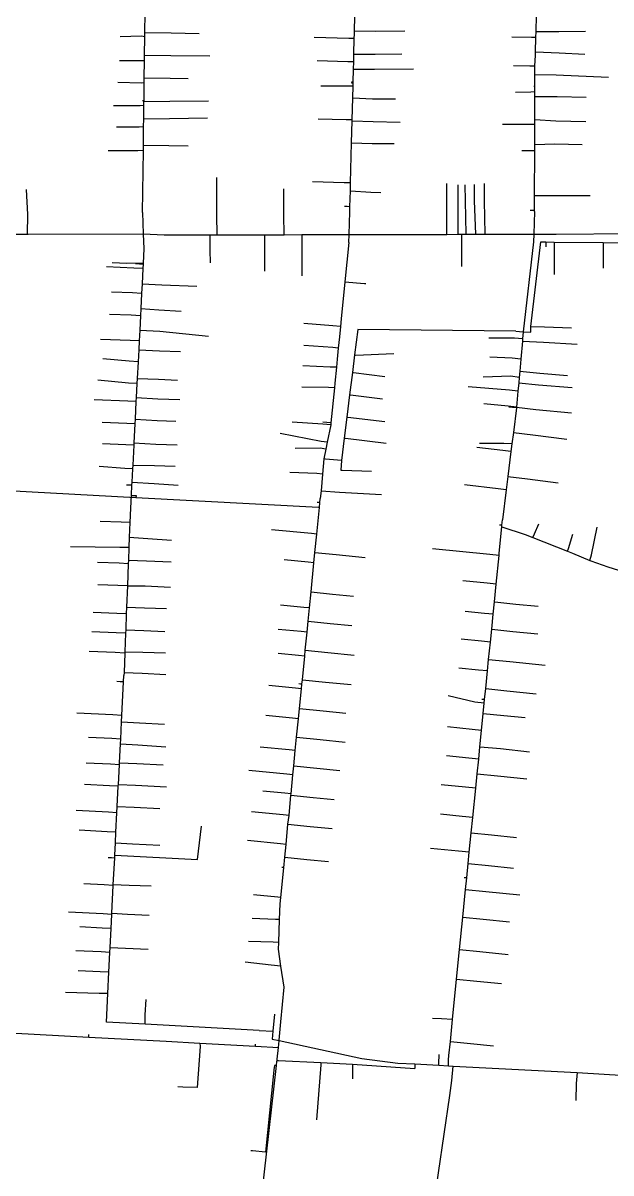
# Model space of a CAD drawing. Header units: inches. Extents: x 1024943 to 1043005, y 1856303 to 1868730.
# Drawn here: x 1035891 to 1037204, y 1862483 to 1865048 of the extents above; entities that cross this region are included whole.
import ezdxf

# ---------------------------------------------------------------- set-up
doc = ezdxf.new("R2010")
doc.units = ezdxf.units.IN
doc.header["$MEASUREMENT"] = 0
doc.layers.add('Water_Network', color=130, linetype='Continuous')

msp = doc.modelspace()

# ---------------------------------------------------------------- linework, layer by layer
at = {"layer": 'Water_Network', "elevation": 0}
for points in [[(1037033.8, 1864907.1), (1037033.8, 1864933.9), (1037033.9, 1864946.3), (1037034.1, 1864951.9), (1037035.2, 1864977), (1037035.4, 1864983.9), (1037036.3, 1865016), (1037036.7, 1865029.5), (1037037.8, 1865065.1), (1037038.2, 1865079.7), (1037039.3, 1865116.2), (1037039.6, 1865128.1), (1037040.9, 1865171.4), (1037041.1, 1865178.5), (1037042, 1865209.5), (1037042.2, 1865215.3)], [(1036161.4, 1864874.6), (1036162, 1864915.3), (1036162.1, 1864926.4), (1036162.6, 1864964.3), (1036162.8, 1864976.5), (1036163.4, 1865017.8), (1036163.5, 1865027.1), (1036164.1, 1865070.8), (1036164.2, 1865074.3), (1036164.2, 1865077), (1036164.8, 1865121.8), (1036164.9, 1865126.7), (1036165.4, 1865165.1)], [(1036628.4, 1864916.7), (1036629.2, 1864945.7), (1036629.6, 1864961.9), (1036630, 1864978.7), (1036630.9, 1865013.6), (1036631.2, 1865023.6), (1036631.4, 1865030.7), (1036632.3, 1865062.8), (1036633.1, 1865088.3), (1036633.7, 1865108.9), (1036634.1, 1865160.7), (1036634.1, 1865163.8), (1036634.2, 1865178)], [(1036155.6, 1865018.8), (1036108.1, 1865017.9)], [(1036163.4, 1865017.8), (1036155.6, 1865018.8)], [(1036163.5, 1865027.1), (1036221.9, 1865026.2)], [(1036221.9, 1865026.2), (1036284.3, 1865025.4)], [(1036618.3, 1865013.9), (1036541.2, 1865015.9)], [(1036630.9, 1865013.6), (1036618.3, 1865013.9)], [(1036631.4, 1865030.7), (1036677.7, 1865030.4)], [(1036677.7, 1865030.4), (1036743.9, 1865031)], [(1037026.7, 1865016), (1036982.6, 1865016.8)], [(1037036.3, 1865016), (1037026.7, 1865016)], [(1037036.7, 1865029.5), (1037087.5, 1865029.8)], [(1037087.5, 1865029.8), (1037146.7, 1865030)], [(1036156.9, 1864963.9), (1036106.7, 1864964.4)], [(1036162.6, 1864964.3), (1036156.9, 1864963.9)], [(1036162.8, 1864976.5), (1036221.1, 1864976)], [(1036221.1, 1864976), (1036308.6, 1864975.2)], [(1036616.6, 1864962.2), (1036548.2, 1864964)], [(1036629.6, 1864961.9), (1036616.6, 1864962.2)], [(1036630, 1864978.7), (1036677.1, 1864979.1)], [(1036677.1, 1864979.1), (1036737.3, 1864979.7)], [(1037035.4, 1864983.9), (1037088, 1864981.7)], [(1037088, 1864981.7), (1037145.3, 1864979.3)], [(1036629.2, 1864945.7), (1036675.6, 1864945.6)], [(1036675.6, 1864945.6), (1036763.3, 1864946.1)], [(1037022.7, 1864952.3), (1036986.1, 1864952.8)], [(1037034.1, 1864951.9), (1037022.7, 1864952.3)], [(1037033.8, 1864933.9), (1037081.4, 1864932.7)], [(1036156, 1864914.6), (1036102.9, 1864915.5)], [(1036162, 1864915.3), (1036156, 1864914.6)], [(1036162.1, 1864926.4), (1036219.7, 1864925.6)], [(1036219.7, 1864925.6), (1036260.1, 1864925)], [(1036621.2, 1864638.7), (1036622.1, 1864673.9), (1036622.6, 1864691.9), (1036624.9, 1864781.2), (1036626.2, 1864830.1), (1036626.2, 1864832.2), (1036627.5, 1864881.2), (1036628.2, 1864907.6), (1036628.4, 1864916.7)], [(1036626.2, 1864916.6), (1036624.7, 1864916.6), (1036625, 1864913.9)], [(1036628.4, 1864916.7), (1036626.2, 1864916.6)], [(1037081.4, 1864932.7), (1037198.2, 1864927.8)], [(1036614.1, 1864907.6), (1036555.9, 1864907.5)], [(1036628.2, 1864907.6), (1036614.1, 1864907.6)], [(1037024.7, 1864894), (1036991, 1864893.7)], [(1037033.8, 1864895.3), (1037024.7, 1864894)], [(1037033.8, 1864907.1), (1037032.8, 1864907.1), (1037031.8, 1864907.1)], [(1037033.5, 1864630.3), (1037033.5, 1864663.6), (1037033.6, 1864763.2), (1037033.7, 1864777.6), (1037033.7, 1864822), (1037033.7, 1864833.1), (1037033.8, 1864884.7), (1037033.8, 1864895.3), (1037033.8, 1864907.1)], [(1037033.8, 1864884.7), (1037083.6, 1864884.7)], [(1037083.6, 1864884.7), (1037148.1, 1864883.3)], [(1036152.7, 1864863.9), (1036093.2, 1864863.4)], [(1036161.3, 1864864.1), (1036152.7, 1864863.9)], [(1036158, 1864626), (1036159.9, 1864764.1), (1036160, 1864773.7), (1036160, 1864775.9), (1036160.6, 1864816.7), (1036160.9, 1864834.9), (1036161.3, 1864864.1), (1036161.3, 1864873.1), (1036161.4, 1864874.6)], [(1036159.9, 1864874.6), (1036158.3, 1864874.6)], [(1036161.4, 1864874.6), (1036159.9, 1864874.6)], [(1036161.3, 1864873.1), (1036219.1, 1864874.4)], [(1036219.1, 1864874.4), (1036305.1, 1864874.9)], [(1036627.5, 1864881.2), (1036671.2, 1864879.5)], [(1036671.2, 1864879.5), (1036723, 1864879.5)], [(1036160.9, 1864834.9), (1036218, 1864835.7)], [(1036218, 1864835.7), (1036303.4, 1864836.8)], [(1036612.5, 1864832.6), (1036549.9, 1864834.2)], [(1036626.2, 1864832.2), (1036612.5, 1864832.6)], [(1037033.7, 1864833.1), (1037080.8, 1864830.4)], [(1036150.4, 1864816), (1036099.7, 1864816.4)], [(1036160.6, 1864816.7), (1036150.4, 1864816)], [(1036626.2, 1864830.1), (1036672.9, 1864828.9)], [(1036672.9, 1864828.9), (1036733.3, 1864827.3)], [(1037023.9, 1864822), (1036961.7, 1864822.1)], [(1037033.7, 1864822), (1037023.9, 1864822)], [(1037080.8, 1864830.4), (1037147.4, 1864829.1)], [(1036624.9, 1864781.2), (1036670.6, 1864780)], [(1036670.6, 1864780), (1036719.5, 1864779.4)], [(1036147.7, 1864763.2), (1036081.6, 1864763.6)], [(1036159.9, 1864764.1), (1036147.7, 1864763.2)], [(1036160, 1864775.9), (1036216.6, 1864775.1)], [(1036216.6, 1864775.1), (1036260.1, 1864774.5)], [(1037022.3, 1864763.3), (1037004.9, 1864763.3)], [(1037033.6, 1864763.2), (1037022.3, 1864763.3)], [(1037033.7, 1864777.6), (1037078.2, 1864778.6)], [(1037078.2, 1864778.6), (1037139.8, 1864777.6)], [(1036324.3, 1864619.5), (1036324.1, 1864703.6)], [(1036473.9, 1864620.5), (1036473.8, 1864678.5)], [(1036608.1, 1864692.3), (1036537.8, 1864694.1)], [(1036622.6, 1864691.9), (1036608.1, 1864692.3)], [(1036837.2, 1864626.1), (1036837.1, 1864690.6)], [(1036862.8, 1864651.9), (1036862.8, 1864687.6)], [(1036878.9, 1864651.9), (1036878.5, 1864687.6)], [(1036899.3, 1864651.9), (1036899.5, 1864688)], [(1036921.2, 1864651.8), (1036921.2, 1864690.1)], [(1035901.9, 1864621), (1035899.2, 1864676.9)], [(1036622.1, 1864673.9), (1036667.6, 1864670.9)], [(1036667.6, 1864670.9), (1036690.2, 1864670.3)], [(1036862.8, 1864577.1), (1036862.8, 1864651.9)], [(1036880.3, 1864577.1), (1036878.9, 1864651.9)], [(1036902.2, 1864577.1), (1036899.3, 1864651.9)], [(1036922.8, 1864577.2), (1036921.2, 1864651.8)], [(1037033.5, 1864663.6), (1037078.2, 1864663.9)], [(1037078.2, 1864663.9), (1037157.5, 1864663.9)], [(1036158, 1864626), (1036159.8, 1864578.2)], [(1036615, 1864638.8), (1036608.8, 1864639)], [(1036621.2, 1864638.7), (1036615, 1864638.8)], [(1036619.4, 1864576.6), (1036620.9, 1864627.2)], [(1036620.9, 1864627.2), (1036621.2, 1864638.7)], [(1036837.3, 1864577), (1036837.2, 1864626.1)], [(1037028.4, 1864630.3), (1037023.3, 1864630.3)], [(1037033.5, 1864630.3), (1037028.4, 1864630.3)], [(1037033.5, 1864628), (1037031.7, 1864577.4)], [(1037033.5, 1864628), (1037033.5, 1864630.3)], [(1037081.5, 1864577.5), (1037248.9, 1864578.7), (1037248.6, 1864635.9), (1037248.6, 1864636.3)], [(1035901.6, 1864577.1), (1035901.9, 1864621)], [(1036324.4, 1864576.1), (1036324.3, 1864619.5)], [(1036474, 1864576.3), (1036473.9, 1864620.5)], [(1035773, 1864563.5), (1035773.7, 1864577.1), (1035883.3, 1864577.1), (1035901.6, 1864577.1), (1035903, 1864577.1), (1036159.8, 1864578.2)], [(1036159.8, 1864578.2), (1036160.8, 1864544.4)], [(1036159.8, 1864578.2), (1036206.4, 1864575.9)], [(1036206.4, 1864575.9), (1036308.7, 1864576), (1036324.4, 1864576.1), (1036430.4, 1864576.3), (1036474, 1864576.3), (1036513.4, 1864576.4), (1036619.4, 1864576.6)], [(1036308.7, 1864576), (1036308, 1864541.4)], [(1036430.4, 1864576.3), (1036430.4, 1864538.9)], [(1036513.4, 1864576.4), (1036513.5, 1864538.8)], [(1036618.8, 1864559.1), (1036619.4, 1864576.6)], [(1036619.4, 1864576.6), (1036837.3, 1864577), (1036862.8, 1864577.1), (1036869.8, 1864577.1), (1036880.3, 1864577.1), (1036902.2, 1864577.1), (1036922.8, 1864577.2), (1037031.7, 1864577.4)], [(1036869.8, 1864577.1), (1036869.9, 1864548.4)], [(1037031.7, 1864577.4), (1037031.1, 1864560.4)], [(1037031.7, 1864577.4), (1037081.5, 1864577.5)], [(1036618.8, 1864559.1), (1036610, 1864471.1), (1036601.8, 1864388.6), (1036600, 1864371.2), (1036597.7, 1864348.2), (1036595.2, 1864323), (1036592.7, 1864298.4), (1036591, 1864280.8), (1036587.4, 1864245.1), (1036586.4, 1864234.5), (1036578.5, 1864156.3)], [(1037031.1, 1864560.4), (1037007.9, 1864359.6)], [(1037007.9, 1864359.6), (1037024.7, 1864358.5), (1037025.1, 1864371.4), (1037047.2, 1864560), (1037058.8, 1864560.1)], [(1037007.9, 1864359.6), (1037024.7, 1864358.5), (1037025.1, 1864371.4), (1037047.2, 1864560), (1037058.8, 1864560.1)], [(1037058.8, 1864560.1), (1037058.7, 1864554.7)], [(1037058.7, 1864554.7), (1037058.7, 1864549.4)], [(1037058.8, 1864560.1), (1037077.1, 1864559.9), (1037186.7, 1864559), (1037411.7, 1864556.7), (1037430.6, 1864556.5)], [(1037058.8, 1864560.1), (1037077.1, 1864559.9), (1037186.7, 1864559), (1037411.7, 1864556.7), (1037430.6, 1864556.5)], [(1037076.9, 1864557.2), (1037076.7, 1864487.3)], [(1037077.1, 1864559.9), (1037076.9, 1864557.2)], [(1037186.7, 1864558.4), (1037186.2, 1864501.8)], [(1037186.7, 1864559), (1037186.7, 1864558.4)], [(1036160.8, 1864544.4), (1036159.7, 1864513), (1036159.6, 1864510.3)], [(1036308, 1864541.4), (1036308.8, 1864513.8)], [(1036430.4, 1864538.9), (1036430.5, 1864495.1)], [(1036513.5, 1864538.8), (1036513.6, 1864484.7)], [(1036869.9, 1864548.4), (1036870, 1864505.5)], [(1036138.9, 1864501.9), (1036077.4, 1864504.2)], [(1036123, 1864512.3), (1036090.6, 1864513.7)], [(1036159.7, 1864513), (1036123, 1864512.3)], [(1036159.6, 1864510.3), (1036159.1, 1864501), (1036157.3, 1864466.4), (1036156.1, 1864444.9), (1036154.4, 1864411.3), (1036153.5, 1864395.4), (1036151.9, 1864363.1), (1036150.6, 1864339.3), (1036149.6, 1864319.6), (1036148.2, 1864293), (1036146.2, 1864255.3), (1036145.6, 1864244.1), (1036144, 1864212.8), (1036143.5, 1864204.1), (1036141.5, 1864164.7), (1036140.9, 1864154.4), (1036138.7, 1864112.1), (1036138.4, 1864106.9), (1036136.1, 1864062.4), (1036135.7, 1864054.1), (1036134.1, 1864024.3), (1036133.7, 1864017.2)], [(1036159.1, 1864501), (1036138.9, 1864501.9)], [(1036151, 1864510.6), (1036142.5, 1864510.9)], [(1036159.6, 1864510.3), (1036151, 1864510.6)], [(1036135.8, 1864446.5), (1036088.6, 1864448.2)], [(1036156.1, 1864444.9), (1036135.8, 1864446.5)], [(1036157.3, 1864466.4), (1036200.9, 1864464.1)], [(1036200.9, 1864464.1), (1036279.1, 1864461.4)], [(1036610, 1864471.1), (1036653.3, 1864467.6)], [(1036653.3, 1864467.6), (1036656.7, 1864467.4)], [(1036133, 1864396.5), (1036084.5, 1864398.3)], [(1036153.5, 1864395.4), (1036133, 1864396.5)], [(1036154.4, 1864411.3), (1036194.3, 1864408.8)], [(1036194.3, 1864408.8), (1036244.4, 1864406)], [(1036582.8, 1864373.3), (1036518.3, 1864378.1)], [(1036600, 1864371.2), (1036582.8, 1864373.3)], [(1037025.1, 1864371.4), (1037055.8, 1864370.4)], [(1037055.8, 1864370.4), (1037115.9, 1864368.5)], [(1036151.9, 1864363.1), (1036196.7, 1864360.7)], [(1036196.7, 1864360.7), (1036305.3, 1864350)], [(1036991.5, 1864360.7), (1036638.4, 1864364.6), (1036631.4, 1864308.1), (1036626.6, 1864268.9), (1036620.4, 1864219.1), (1036614.2, 1864169.4), (1036608.4, 1864122.5), (1036602.2, 1864072.6), (1036566.3, 1864075.7)], [(1036991.5, 1864360.7), (1036638.4, 1864364.6), (1036631.4, 1864308.1), (1036626.6, 1864268.9), (1036620.4, 1864219.1), (1036614.2, 1864169.4), (1036608.4, 1864122.5), (1036602.2, 1864072.6), (1036566.3, 1864075.7)], [(1036988.3, 1864345.8), (1036931.2, 1864345.5)], [(1037006.5, 1864343.6), (1036988.3, 1864345.8)], [(1036991.5, 1864360.7), (1037007.9, 1864359.6)], [(1036991.5, 1864360.7), (1037007.9, 1864359.6)], [(1037007.9, 1864359.6), (1037006.5, 1864343.6), (1037006, 1864338.7), (1037002.4, 1864298.3), (1037000.1, 1864271.5), (1036998.9, 1864257.9), (1036997.8, 1864246.1), (1036996.1, 1864227.3), (1036993, 1864191.7), (1036992.8, 1864190)], [(1036130.5, 1864340.4), (1036064.4, 1864342.8)], [(1036150.6, 1864339.3), (1036130.5, 1864340.4)], [(1036149.6, 1864319.6), (1036195.6, 1864317.4)], [(1036582.8, 1864324.3), (1036518.3, 1864328.8)], [(1036595.2, 1864323), (1036582.8, 1864324.3)], [(1037006, 1864338.7), (1037053.3, 1864336.3)], [(1037053.3, 1864336.3), (1037128.3, 1864332.2)], [(1036127.9, 1864294.4), (1036069.8, 1864299.1)], [(1036148.2, 1864293), (1036127.9, 1864294.4)], [(1036195.6, 1864317.4), (1036242.8, 1864315.6)], [(1036631.4, 1864308.1), (1036634.5, 1864307.7)], [(1036634.5, 1864307.7), (1036718.8, 1864311.2)], [(1036983.5, 1864301), (1036933.3, 1864302.8)], [(1037002.4, 1864298.3), (1036983.5, 1864301)], [(1036576.8, 1864280.9), (1036516.1, 1864283.7)], [(1036591, 1864280.8), (1036576.8, 1864280.9)], [(1036626.6, 1864268.9), (1036628.8, 1864268.7)], [(1036628.8, 1864268.7), (1036699.1, 1864260.1)], [(1037000.1, 1864271.5), (1037044.9, 1864267.5)], [(1037044.9, 1864267.5), (1037106.7, 1864262)], [(1036126.6, 1864244.7), (1036058, 1864251.9)], [(1036145.6, 1864244.1), (1036126.6, 1864244.7)], [(1036146.2, 1864255.3), (1036193.8, 1864253.7)], [(1036193.8, 1864253.7), (1036236.5, 1864252.1)], [(1036980.1, 1864260.6), (1036918.7, 1864258.1)], [(1036998.9, 1864257.9), (1036980.1, 1864260.6)], [(1036997.8, 1864246.1), (1037042.1, 1864241.2)], [(1037042.1, 1864241.2), (1037117.5, 1864235.5)], [(1036573.2, 1864235.7), (1036514, 1864236.5)], [(1036586.4, 1864234.5), (1036573.2, 1864235.7)], [(1036620.4, 1864219.1), (1036622.4, 1864218.8)], [(1036622.4, 1864218.8), (1036693.9, 1864210.2)], [(1036977.6, 1864229.1), (1036884.9, 1864237.1)], [(1036996.1, 1864227.3), (1036977.6, 1864229.1)], [(1036125.4, 1864204.7), (1036050.1, 1864207.7)], [(1036143.5, 1864204.1), (1036125.4, 1864204.7)], [(1036144, 1864212.8), (1036192.5, 1864210.2)], [(1036192.5, 1864210.2), (1036241.7, 1864208.4)], [(1036974.1, 1864193.9), (1036919.8, 1864198.7)], [(1036992.8, 1864190), (1036986, 1864135), (1036982.5, 1864109.8), (1036980.6, 1864092.3), (1036973.7, 1864036.8), (1036969.9, 1864007), (1036961.6, 1863939.9)], [(1036993, 1864191.7), (1036974.1, 1864193.9)], [(1036984.3, 1864190.7), (1036975.8, 1864191.5)], [(1036992.8, 1864190), (1036984.3, 1864190.7)], [(1036993, 1864191.7), (1037036.1, 1864186.3)], [(1036141.5, 1864164.7), (1036190.7, 1864162)], [(1036614.2, 1864169.4), (1036616.5, 1864169.2)], [(1036616.5, 1864169.2), (1036699.1, 1864159.2)], [(1037036.1, 1864186.3), (1037115.9, 1864179.2)], [(1036122.8, 1864155.4), (1036067.9, 1864157.4)], [(1036140.9, 1864154.4), (1036122.8, 1864155.4)], [(1036190.7, 1864162), (1036232.4, 1864160.5)], [(1036560.8, 1864153.7), (1036491.9, 1864158.1)], [(1036569.7, 1864157.2), (1036560.8, 1864158.1)], [(1036578.1, 1864152), (1036560.8, 1864153.7)], [(1036578.5, 1864156.3), (1036578.1, 1864152), (1036570.3, 1864113.1), (1036567.4, 1864098), (1036563.2, 1864075.9)], [(1036578.5, 1864156.3), (1036578.1, 1864152), (1036570.3, 1864113.1), (1036567.4, 1864098), (1036563.2, 1864075.9)], [(1036578.5, 1864156.3), (1036569.7, 1864157.2)], [(1036556.8, 1864114.6), (1036465.7, 1864133.1)], [(1036570.3, 1864113.1), (1036556.8, 1864114.6)], [(1036608.4, 1864122.5), (1036610.9, 1864122.3)], [(1036610.9, 1864122.3), (1036702.2, 1864111.3)], [(1036986, 1864135), (1037029.5, 1864129.5)], [(1037029.5, 1864129.5), (1037105.4, 1864120)], [(1036120.6, 1864107.6), (1036068.9, 1864109.5)], [(1036138.4, 1864106.9), (1036120.6, 1864107.6)], [(1036138.7, 1864112.1), (1036187.8, 1864109.2)], [(1036187.8, 1864109.2), (1036235.5, 1864107.4)], [(1036554.9, 1864099.9), (1036498.6, 1864099.6)], [(1036567.4, 1864098), (1036554.9, 1864099.9)], [(1036962.5, 1864094.6), (1036904.1, 1864101.9)], [(1036964.7, 1864110.5), (1036910.1, 1864110.6)], [(1036980.6, 1864092.3), (1036962.5, 1864094.6)], [(1036982.5, 1864109.8), (1036964.7, 1864110.5)], [(1036136.1, 1864062.4), (1036185.1, 1864061.1)], [(1036563.2, 1864075.9), (1036560.1, 1864042.1), (1036556.7, 1864004.9), (1036555, 1863987.8)], [(1036563.2, 1864075.9), (1036560.1, 1864042.1), (1036556.7, 1864004.9), (1036555, 1863987.8)], [(1036566.3, 1864075.7), (1036563.2, 1864075.9)], [(1036566.3, 1864075.7), (1036563.2, 1864075.9)], [(1036602.2, 1864072.6), (1036600.8, 1864051.1), (1036603.7, 1864051.1)], [(1036118.6, 1864055), (1036061.6, 1864059.5)], [(1036135.7, 1864054.1), (1036118.6, 1864055)], [(1036185.1, 1864061.1), (1036230.6, 1864059.9)], [(1036547.5, 1864043.3), (1036487.3, 1864046)], [(1036560.1, 1864042.1), (1036547.5, 1864043.3)], [(1036603.7, 1864051.1), (1036668.9, 1864048.8)], [(1036973.7, 1864036.8), (1037017.2, 1864031.3)], [(1036127.9, 1864017.5), (1036122, 1864017.8)], [(1036133.7, 1864017.2), (1036127.9, 1864017.5)], [(1036133.7, 1864017.2), (1036132.6, 1863994.9)], [(1036134.1, 1864024.3), (1036184.1, 1864021.3)], [(1036184.1, 1864021.3), (1036238, 1864017.5)], [(1036951.7, 1864009.3), (1036877.1, 1864018.6)], [(1037017.2, 1864031.3), (1037085.7, 1864022.8)], [(1036143.4, 1863989.5), (1035761.6, 1864009.9)], [(1036143.4, 1863989.5), (1035761.6, 1864009.9)], [(1036132.6, 1863994.9), (1036131.1, 1863966.3), (1036129.8, 1863934), (1036128.5, 1863901.3), (1036127.7, 1863878.6), (1036126.5, 1863850), (1036126.2, 1863842.4), (1036124.3, 1863793.2), (1036122.5, 1863745.7), (1036121.9, 1863730.8), (1036120.5, 1863694.6), (1036120.2, 1863687), (1036118.5, 1863646), (1036118.4, 1863643.1), (1036117, 1863599.5), (1036116.5, 1863593)], [(1036132.6, 1863994.9), (1036135.3, 1863994.7)], [(1036135.3, 1863994.7), (1036143.6, 1863994.2), (1036143.4, 1863989.5)], [(1036550.9, 1863967.7), (1036143.4, 1863989.5)], [(1036550.9, 1863967.7), (1036143.4, 1863989.5)], [(1036554.1, 1863978.1), (1036555, 1863987.8)], [(1036554.1, 1863978.1), (1036555, 1863987.8)], [(1036556.7, 1864004.9), (1036598.1, 1864002)], [(1036598.1, 1864002), (1036691.8, 1863996.8)], [(1036969.9, 1864007), (1036951.7, 1864009.3)], [(1036513.9, 1863573.3), (1036514.9, 1863583.3), (1036520.1, 1863635.9), (1036521.4, 1863649.5), (1036525.4, 1863689.5), (1036527.8, 1863713.9), (1036530.8, 1863743.6), (1036534.3, 1863779.3), (1036540.8, 1863844.4), (1036543.1, 1863867.4), (1036547.2, 1863908.5), (1036553, 1863967.5)], [(1036513.9, 1863573.3), (1036514.9, 1863583.3), (1036520.1, 1863635.9), (1036521.4, 1863649.5), (1036525.4, 1863689.5), (1036527.8, 1863713.9), (1036530.8, 1863743.6), (1036534.3, 1863779.3), (1036540.8, 1863844.4), (1036543.1, 1863867.4), (1036547.2, 1863908.5), (1036553, 1863967.5)], [(1036550.8, 1863978.5), (1036547.6, 1863978.8)], [(1036554.1, 1863978.1), (1036550.8, 1863978.5)], [(1036553, 1863967.5), (1036550.9, 1863967.7)], [(1036553, 1863967.5), (1036550.9, 1863967.7)], [(1036553, 1863967.5), (1036554.1, 1863978.1)], [(1036553, 1863967.5), (1036554.1, 1863978.1)], [(1036110.1, 1863934.9), (1036063.2, 1863936.1)], [(1036129.8, 1863934), (1036110.1, 1863934.9)], [(1036960.4, 1863928), (1036961.6, 1863939.9)], [(1036535.3, 1863909.9), (1036445.7, 1863917.6)], [(1036547.2, 1863908.5), (1036535.3, 1863909.9)], [(1036954.5, 1863865.8), (1036960.1, 1863924.5)], [(1036957.6, 1863928.2), (1036954.8, 1863928.5)], [(1036960.4, 1863928), (1036957.6, 1863928.2)], [(1036960.1, 1863924.5), (1036960.4, 1863928)], [(1036960.1, 1863924.5), (1037012.3, 1863907.6)], [(1037012.3, 1863907.6), (1037029.4, 1863901.1), (1037106.5, 1863870.1), (1037117.8, 1863865.6), (1037156.9, 1863849.8), (1037158.9, 1863849), (1037197, 1863835.4), (1037221, 1863827.6), (1037241.2, 1863821), (1037290.5, 1863808.4), (1037297, 1863806.7), (1037344, 1863797), (1037352.1, 1863795.3)], [(1037029.4, 1863901.1), (1037033, 1863909.3)], [(1037033, 1863909.3), (1037042.9, 1863931)], [(1037108.7, 1863876.4), (1037118.5, 1863908.3)], [(1037160.2, 1863862.4), (1037172.9, 1863923.5)], [(1036128.5, 1863901.3), (1036169.7, 1863898.5)], [(1036169.7, 1863898.5), (1036223.1, 1863894.6)], [(1036107.6, 1863878.6), (1035997.2, 1863880.1)], [(1036127.7, 1863878.6), (1036107.6, 1863878.6)], [(1036543.1, 1863867.4), (1036590.3, 1863862.7)], [(1036590.3, 1863862.7), (1036655.3, 1863856.2)], [(1036933.2, 1863862.6), (1036805.1, 1863875.4)], [(1036921.8, 1863539.1), (1036924.2, 1863563.7), (1036928.2, 1863603.1), (1036930.8, 1863628.6), (1036934.6, 1863667.4), (1036938, 1863696.1), (1036940.9, 1863729.5), (1036943.6, 1863757.1), (1036947.6, 1863796.6), (1036954, 1863860.5), (1036954.5, 1863865.8)], [(1036954, 1863860.5), (1036933.2, 1863862.6)], [(1037106.5, 1863870.1), (1037108.7, 1863876.4)], [(1037156.9, 1863849.8), (1037160.2, 1863862.4)], [(1036106, 1863843.2), (1036057.5, 1863845.1)], [(1036126.2, 1863842.4), (1036106, 1863843.2)], [(1036126.5, 1863850), (1036166.8, 1863848.5)], [(1036166.8, 1863848.5), (1036221.8, 1863846.3)], [(1036528.2, 1863845.7), (1036474.2, 1863851)], [(1036540.8, 1863844.4), (1036528.2, 1863845.7)], [(1036103.1, 1863793.4), (1036058.5, 1863795.1)], [(1036124.3, 1863793.2), (1036103.1, 1863793.4)], [(1036124.3, 1863793.2), (1036164, 1863792.9)], [(1036164, 1863792.9), (1036220.7, 1863790.1)], [(1036534.3, 1863779.3), (1036582.1, 1863774.5)], [(1036927.6, 1863798.7), (1036873.2, 1863804.1)], [(1036947.6, 1863796.6), (1036927.6, 1863798.7)], [(1036582.1, 1863774.5), (1036629.3, 1863769.8)], [(1036943.6, 1863757.1), (1036944.4, 1863757), (1036991.3, 1863752.3)], [(1036100.7, 1863731.6), (1036048.1, 1863733.7)], [(1036121.9, 1863730.8), (1036100.7, 1863731.6)], [(1036122.5, 1863745.7), (1036162.5, 1863744.1)], [(1036162.5, 1863744.1), (1036211.4, 1863742.2)], [(1036517.9, 1863744.9), (1036465.9, 1863750)], [(1036530.8, 1863743.6), (1036517.9, 1863744.9)], [(1036921.2, 1863731.5), (1036878.4, 1863735.7)], [(1036940.9, 1863729.5), (1036921.2, 1863731.5)], [(1036991.3, 1863752.3), (1037041.2, 1863747.3)], [(1036527.8, 1863713.9), (1036577.1, 1863709)], [(1036577.1, 1863709), (1036625.1, 1863704.2)], [(1036099, 1863687.8), (1036045, 1863690)], [(1036120.2, 1863687), (1036099, 1863687.8)], [(1036120.5, 1863694.6), (1036160.7, 1863693)], [(1036160.7, 1863693), (1036208.2, 1863691.2)], [(1036512.4, 1863690.8), (1036460.7, 1863695.9)], [(1036525.4, 1863689.5), (1036512.4, 1863690.8)], [(1036938, 1863696.1), (1036984.6, 1863691.4)], [(1036984.6, 1863691.4), (1037040.3, 1863685.8)], [(1036915, 1863669.4), (1036869.2, 1863674)], [(1036934.6, 1863667.4), (1036915, 1863669.4)], [(1036097.2, 1863644), (1036038.7, 1863646.2)], [(1036118.4, 1863643.1), (1036097.2, 1863644)], [(1036118.5, 1863646), (1036158.6, 1863644.8)], [(1036158.6, 1863644.8), (1036209.3, 1863643.3)], [(1036506.6, 1863637.2), (1036460.7, 1863641.8)], [(1036520.1, 1863635.9), (1036506.6, 1863637.2)], [(1036521.4, 1863649.5), (1036572, 1863644.4)], [(1036572, 1863644.4), (1036630.4, 1863638.6)], [(1036930.8, 1863628.6), (1036978.3, 1863623.8)], [(1036908.3, 1863605.1), (1036864, 1863609.5)], [(1036928.2, 1863603.1), (1036908.3, 1863605.1)], [(1036978.3, 1863623.8), (1037056.9, 1863616)], [(1036095.9, 1863185.8), (1036096.4, 1863192.2), (1036097.6, 1863219.4), (1036098.8, 1863243.5), (1036101, 1863286.3), (1036101.6, 1863301), (1036104, 1863345.9), (1036104.2, 1863349.9), (1036106.4, 1863393.9), (1036106.7, 1863398.4), (1036108.8, 1863440.5), (1036109.3, 1863451.2), (1036110.9, 1863489.5), (1036112, 1863503.9), (1036115.7, 1863578.5)], [(1036108.3, 1863578.9), (1036100.8, 1863579.2)], [(1036115.7, 1863578.5), (1036108.3, 1863578.9)], [(1036115.7, 1863578.5), (1036116.5, 1863593)], [(1036117, 1863599.5), (1036157.3, 1863597.9)], [(1036157.3, 1863597.9), (1036210.4, 1863595.3)], [(1036510.5, 1863573.7), (1036507.2, 1863574)], [(1036514.9, 1863583.3), (1036566.6, 1863578.2)], [(1036566.6, 1863578.2), (1036623.6, 1863572.5)], [(1036499.7, 1863564.5), (1036440.4, 1863570.4)], [(1036473.2, 1863164.2), (1036475.6, 1863187.7), (1036478.4, 1863216.3), (1036482.7, 1863261.3), (1036485.4, 1863280.8), (1036489.3, 1863326), (1036489.6, 1863328.9), (1036493.8, 1863371.4), (1036495.8, 1863391.2), (1036499.2, 1863425.5), (1036502.1, 1863455.2), (1036506.3, 1863496.5), (1036508.5, 1863519.3), (1036512.9, 1863563.2), (1036513.9, 1863573.3)], [(1036473.2, 1863164.2), (1036475.6, 1863187.7), (1036478.4, 1863216.3), (1036482.7, 1863261.3), (1036485.4, 1863280.8), (1036489.3, 1863326), (1036489.6, 1863328.9), (1036493.8, 1863371.4), (1036495.8, 1863391.2), (1036499.2, 1863425.5), (1036502.1, 1863455.2), (1036506.3, 1863496.5), (1036508.5, 1863519.3), (1036512.9, 1863563.2), (1036513.9, 1863573.3)], [(1036512.9, 1863563.2), (1036499.7, 1863564.5)], [(1036513.9, 1863573.3), (1036510.5, 1863573.7)], [(1036924.2, 1863563.7), (1036971.4, 1863558.9)], [(1036971.4, 1863558.9), (1037037.2, 1863552.4)], [(1036899.7, 1863533.5), (1036840.3, 1863547.8)], [(1036881.9, 1863141.3), (1036885.1, 1863173.6), (1036887.6, 1863198.6), (1036892, 1863242), (1036895.4, 1863276.3), (1036902, 1863341.5), (1036905.2, 1863373.8), (1036908.5, 1863406.4), (1036911.2, 1863434), (1036914.9, 1863470.5), (1036918.7, 1863508.5), (1036921, 1863531), (1036921.8, 1863539.1)], [(1036921, 1863531), (1036899.7, 1863533.5)], [(1036918.7, 1863539.4), (1036915.6, 1863539.7)], [(1036921.8, 1863539.1), (1036918.7, 1863539.4)], [(1036092, 1863504.9), (1036011.5, 1863509)], [(1036112, 1863503.9), (1036092, 1863504.9)], [(1036493, 1863497.9), (1036433.1, 1863503.8)], [(1036506.3, 1863496.5), (1036493, 1863497.9)], [(1036508.5, 1863519.3), (1036561.1, 1863514.1)], [(1036561.1, 1863514.1), (1036612.2, 1863509)], [(1036918.7, 1863508.5), (1036965, 1863503.9)], [(1036965, 1863503.9), (1037012.5, 1863499.1)], [(1036110.9, 1863489.5), (1036151.4, 1863487.4)], [(1036151.4, 1863487.4), (1036207.2, 1863484.6)], [(1036893.8, 1863472.6), (1036839, 1863478.1)], [(1036914.9, 1863470.5), (1036893.8, 1863472.6)], [(1036089.3, 1863452.2), (1036037.5, 1863454.9)], [(1036109.3, 1863451.2), (1036089.3, 1863452.2)], [(1036502.1, 1863455.2), (1036554.3, 1863450)], [(1036554.3, 1863450), (1036610.1, 1863444.5)], [(1036108.8, 1863440.5), (1036147.3, 1863438.4)], [(1036147.3, 1863438.4), (1036210.3, 1863434.1)], [(1036485.6, 1863426.8), (1036420.9, 1863433.3)], [(1036499.2, 1863425.5), (1036485.6, 1863426.8)], [(1036911.2, 1863434), (1036912.1, 1863433.9), (1036957, 1863429.8)], [(1036957, 1863429.8), (1037021.8, 1863422.4)], [(1036086.5, 1863394.9), (1036032.3, 1863397.6)], [(1036106.4, 1863393.9), (1036086.5, 1863394.9)], [(1036106.7, 1863398.4), (1036145.4, 1863396.4)], [(1036145.4, 1863396.4), (1036204.1, 1863393.5)], [(1036886.5, 1863408.6), (1036836.4, 1863413.7)], [(1036908.5, 1863406.4), (1036886.5, 1863408.6)], [(1036479.9, 1863372.8), (1036395.3, 1863381.2)], [(1036493.8, 1863371.4), (1036479.9, 1863372.8)], [(1036495.8, 1863391.2), (1036546.9, 1863386.1)], [(1036546.9, 1863386.1), (1036598.6, 1863381)], [(1036905.2, 1863373.8), (1036950.9, 1863369.3)], [(1036950.9, 1863369.3), (1037015.8, 1863362.6)], [(1036084.1, 1863346.9), (1036028.2, 1863349.7)], [(1036104, 1863345.9), (1036084.1, 1863346.9)], [(1036104.2, 1863349.9), (1036142.6, 1863348)], [(1036142.6, 1863348), (1036211.4, 1863344.5)], [(1036879.1, 1863343.8), (1036824.5, 1863349.3)], [(1036902, 1863341.5), (1036879.1, 1863343.8)], [(1036475.9, 1863330.3), (1036426.9, 1863335.2)], [(1036489.6, 1863328.9), (1036475.9, 1863330.3)], [(1036489.3, 1863326), (1036539.3, 1863321.1)], [(1036539.3, 1863321.1), (1036586.1, 1863316.4)], [(1036081.8, 1863287.7), (1036010.1, 1863292)], [(1036101.6, 1863301), (1036139.7, 1863299.1)], [(1036139.7, 1863299.1), (1036196.8, 1863296.2)], [(1036101, 1863286.3), (1036081.8, 1863287.7)], [(1036472.2, 1863282.2), (1036401.2, 1863289.1)], [(1036485.4, 1863280.8), (1036472.2, 1863282.2)], [(1036872, 1863278.6), (1036823.2, 1863283.5)], [(1036895.4, 1863276.3), (1036872, 1863278.6)], [(1036079.1, 1863244.5), (1036016.7, 1863247.7)], [(1036098.8, 1863243.5), (1036079.1, 1863244.5)], [(1036280.6, 1863182.4), (1036289.4, 1863257.1)], [(1036482.7, 1863261.3), (1036532, 1863256.4)], [(1036532, 1863256.4), (1036581.2, 1863251.6)], [(1036892, 1863242), (1036937.3, 1863237.5)], [(1036097.6, 1863219.4), (1036135.4, 1863217.5)], [(1036135.4, 1863217.5), (1036196.8, 1863214.4)], [(1036466.1, 1863217.5), (1036392.5, 1863224.8)], [(1036478.4, 1863216.3), (1036466.1, 1863217.5)], [(1036937.3, 1863237.5), (1036993.3, 1863231.9)], [(1036096.4, 1863192.2), (1036280.6, 1863182.4)], [(1036863.8, 1863201), (1036800.9, 1863207.3)], [(1036887.6, 1863198.6), (1036863.8, 1863201)], [(1036418.8, 1862801.1), (1036163.7, 1862815), (1036077.5, 1862819.9), (1036081, 1862883.8), (1036083.1, 1862930.9), (1036085.3, 1862975.3), (1036085.9, 1862986.5), (1036088, 1863028.6), (1036089.6, 1863060.1), (1036089.7, 1863062.4), (1036092.8, 1863124.7), (1036092.8, 1863126.7), (1036095.9, 1863185.8)], [(1036088.7, 1863186.2), (1036081.6, 1863186.5)], [(1036095.9, 1863185.8), (1036088.7, 1863186.2)], [(1036467.2, 1862820), (1036474.1, 1862897.4), (1036467.1, 1862944.8), (1036461.5, 1862982.2), (1036462.1, 1862997.4), (1036463.9, 1863048.7), (1036465.2, 1863083.3), (1036466.7, 1863098), (1036473.2, 1863164.2)], [(1036467.2, 1862820), (1036474.1, 1862897.4), (1036467.1, 1862944.8), (1036461.5, 1862982.2), (1036462.1, 1862997.4), (1036463.9, 1863048.7), (1036465.2, 1863083.3), (1036466.7, 1863098), (1036473.2, 1863164.2)], [(1036471.1, 1863164.4), (1036468.9, 1863164.6)], [(1036473.2, 1863164.2), (1036471.1, 1863164.4)], [(1036475.6, 1863187.7), (1036524.8, 1863182.8)], [(1036524.8, 1863182.8), (1036573.6, 1863178)], [(1036885.1, 1863173.6), (1036930.4, 1863169.1)], [(1036930.4, 1863169.1), (1036985.9, 1863163.5)], [(1036841.2, 1862735.7), (1036842.2, 1862745.2), (1036845.4, 1862776.7), (1036850.2, 1862825.2), (1036859.3, 1862915.8), (1036865.9, 1862981.5), (1036873.3, 1863053.7), (1036879.3, 1863115.6), (1036881.9, 1863141.3)], [(1036879, 1863141.6), (1036876.1, 1863141.9)], [(1036881.9, 1863141.3), (1036879, 1863141.6)], [(1036072.8, 1863125.7), (1036027.1, 1863128)], [(1036092.8, 1863124.7), (1036072.8, 1863125.7)], [(1036092.8, 1863126.7), (1036127.9, 1863125.1)], [(1036127.9, 1863125.1), (1036177.5, 1863124.1)], [(1036879.3, 1863115.6), (1036924.3, 1863111.1)], [(1036460.5, 1863098.6), (1036406, 1863104)], [(1036466.7, 1863098), (1036460.5, 1863098.6)], [(1036924.3, 1863111.1), (1037000.7, 1863103.4)], [(1036069.9, 1863061.1), (1035992.7, 1863065)], [(1036089.6, 1863060.1), (1036069.9, 1863061.1)], [(1036089.7, 1863062.4), (1036124.3, 1863060.7)], [(1036124.3, 1863060.7), (1036172.8, 1863058.2)], [(1036455.3, 1863049), (1036402.9, 1863051)], [(1036463.9, 1863048.7), (1036455.3, 1863049)], [(1036873.3, 1863053.7), (1036918.3, 1863049.2)], [(1036918.3, 1863049.2), (1036977, 1863043.3)], [(1036068.2, 1863029.6), (1036017.8, 1863032.2)], [(1036088, 1863028.6), (1036068.2, 1863029.6)], [(1036085.9, 1862986.5), (1036119.8, 1862984.8)], [(1036119.8, 1862984.8), (1036170.8, 1862982.2)], [(1036449.8, 1862997.9), (1036394.6, 1862999.9)], [(1036462.1, 1862997.4), (1036449.8, 1862997.9)], [(1036065.5, 1862976.3), (1036009.4, 1862979.1)], [(1036085.3, 1862975.3), (1036065.5, 1862976.3)], [(1036865.9, 1862981.5), (1036910.8, 1862977)], [(1036910.8, 1862977), (1036974, 1862970.6)], [(1036063.2, 1862931.9), (1036014.6, 1862934.3)], [(1036444.9, 1862946.4), (1036387.3, 1862953.1)], [(1036467.1, 1862944.8), (1036444.9, 1862946.4)], [(1036083.1, 1862930.9), (1036063.2, 1862931.9)], [(1036859.3, 1862915.8), (1036904.3, 1862911.3)], [(1036904.3, 1862911.3), (1036959.5, 1862905.8)], [(1036061.6, 1862883.8), (1035986.2, 1862885.6)], [(1036081, 1862883.8), (1036061.6, 1862883.8)], [(1036164.2, 1862835.8), (1036166.4, 1862870.5)], [(1036163.7, 1862815), (1036164.2, 1862835.8)], [(1036452.7, 1862837.8), (1036449.2, 1862799.5)], [(1035807.6, 1862807.7), (1035846, 1862805.4), (1035862.2, 1862795.7), (1036038.2, 1862786.5)], [(1036461.5, 1862763.1), (1036463, 1862778.2), (1036462.9, 1862778.2), (1036462.8, 1862778.2), (1036462.7, 1862778.3), (1036462.7, 1862778.3), (1036462.6, 1862778.4), (1036462.6, 1862778.5), (1036462.5, 1862778.6), (1036462.5, 1862778.6), (1036462.5, 1862778.7), (1036462.6, 1862778.8), (1036462.6, 1862778.9), (1036462.6, 1862779), (1036462.7, 1862779), (1036462.8, 1862779.1), (1036462.8, 1862779.1), (1036462.9, 1862779.2), (1036463, 1862779.2), (1036463.1, 1862779.2), (1036467.2, 1862820)], [(1036461.5, 1862763.1), (1036463, 1862778.2), (1036462.9, 1862778.2), (1036462.8, 1862778.2), (1036462.7, 1862778.3), (1036462.7, 1862778.3), (1036462.6, 1862778.4), (1036462.6, 1862778.5), (1036462.5, 1862778.6), (1036462.5, 1862778.6), (1036462.5, 1862778.7), (1036462.6, 1862778.8), (1036462.6, 1862778.9), (1036462.6, 1862779), (1036462.7, 1862779), (1036462.8, 1862779.1), (1036462.8, 1862779.1), (1036462.9, 1862779.2), (1036463, 1862779.2), (1036463.1, 1862779.2), (1036467.2, 1862820)], [(1036825.7, 1862827), (1036805.1, 1862827.9)], [(1036850.2, 1862825.2), (1036825.7, 1862827)], [(1036038.2, 1862786.5), (1036038.4, 1862789.3)], [(1036038.2, 1862786.5), (1036210.7, 1862777)], [(1036038.4, 1862789.3), (1036038.5, 1862792)], [(1036418.8, 1862801.1), (1036449.2, 1862799.5)], [(1036449.2, 1862799.5), (1036447.7, 1862782), (1036463, 1862778.7), (1036648, 1862738.7), (1036727.8, 1862728.4), (1036766.3, 1862726.3)], [(1036210.7, 1862777), (1036286.1, 1862772.5)], [(1036286.5, 1862765.1), (1036279.8, 1862673.7)], [(1036286.1, 1862772.5), (1036286.5, 1862765.1)], [(1036286.1, 1862772.5), (1036410.1, 1862766.4)], [(1036410.1, 1862766.4), (1036410.2, 1862768.5)], [(1036410.1, 1862766.4), (1036461.5, 1862763.1)], [(1036410.2, 1862768.5), (1036410.4, 1862770.6)], [(1036458.9, 1862736.9), (1036461.5, 1862763.1)], [(1036458.9, 1862736.9), (1036461.5, 1862763.1)], [(1036845.4, 1862776.7), (1036890.4, 1862772.2)], [(1036890.4, 1862772.2), (1036941.6, 1862767.1)], [(1036457.3, 1862723), (1036458.2, 1862731.9)], [(1036457.3, 1862723), (1036458.2, 1862731.9)], [(1036458.2, 1862731.9), (1036458.5, 1862734.2)], [(1036458.2, 1862731.9), (1036458.5, 1862734.2)], [(1036458.5, 1862734.2), (1036458.9, 1862736.9)], [(1036458.5, 1862734.2), (1036458.9, 1862736.9)], [(1036458.5, 1862734.2), (1036461.4, 1862734)], [(1036458.5, 1862734.2), (1036461.4, 1862734)], [(1036461.4, 1862734), (1036556.2, 1862729.4), (1036627, 1862725.9)], [(1036461.4, 1862734), (1036556.2, 1862729.4), (1036627, 1862725.9)], [(1036556.2, 1862729.4), (1036556, 1862724.3)], [(1036819.2, 1862723.5), (1036819.3, 1862727.5)], [(1036819.3, 1862727.5), (1036820.6, 1862747.3)], [(1036840.8, 1862722.3), (1036841.2, 1862735.7)], [(1036450.5, 1862705.4), (1036432.5, 1862529.5), (1036403.3, 1862532.3)], [(1036413.5, 1862334.3), (1036457.3, 1862723)], [(1036413.5, 1862334.3), (1036457.3, 1862723)], [(1036451.4, 1862713.5), (1036450.5, 1862705.4)], [(1036457.3, 1862723), (1036452.7, 1862723.3), (1036451.4, 1862713.5)], [(1036556, 1862724.3), (1036546.1, 1862602)], [(1036627, 1862723.5), (1036626.7, 1862692.9)], [(1036627, 1862725.9), (1036765.8, 1862716)], [(1036627, 1862725.9), (1036627, 1862723.5)], [(1036627, 1862725.9), (1036765.8, 1862716)], [(1036766, 1862720.3), (1036765.8, 1862716)], [(1036766.3, 1862726.3), (1036766, 1862720.3)], [(1036766.3, 1862726.3), (1036819.2, 1862723.5)], [(1036819.2, 1862723.5), (1036840.8, 1862722.3)], [(1036840.8, 1862722.3), (1036851.6, 1862721.7)], [(1036848.8, 1862689.6), (1036851.6, 1862721.7)], [(1036851.6, 1862721.7), (1037128.5, 1862707.1), (1037237, 1862701)], [(1037128.5, 1862707.1), (1037126.5, 1862682.6)], [(1036804.7, 1862387.1), (1036806.1, 1862397.1), (1036843.9, 1862655.8), (1036848.8, 1862689.6)], [(1037126.5, 1862682.6), (1037125.5, 1862644.7)], [(1036248.3, 1862674.9), (1036236.8, 1862675.4)], [(1036279.8, 1862673.7), (1036248.3, 1862674.9)], [(1036401.7, 1862532.4), (1036400, 1862532.6)], [(1036403.3, 1862532.3), (1036401.7, 1862532.4)]]:
    msp.add_lwpolyline(points, dxfattribs=at)

doc.saveas('drawing.dxf')
